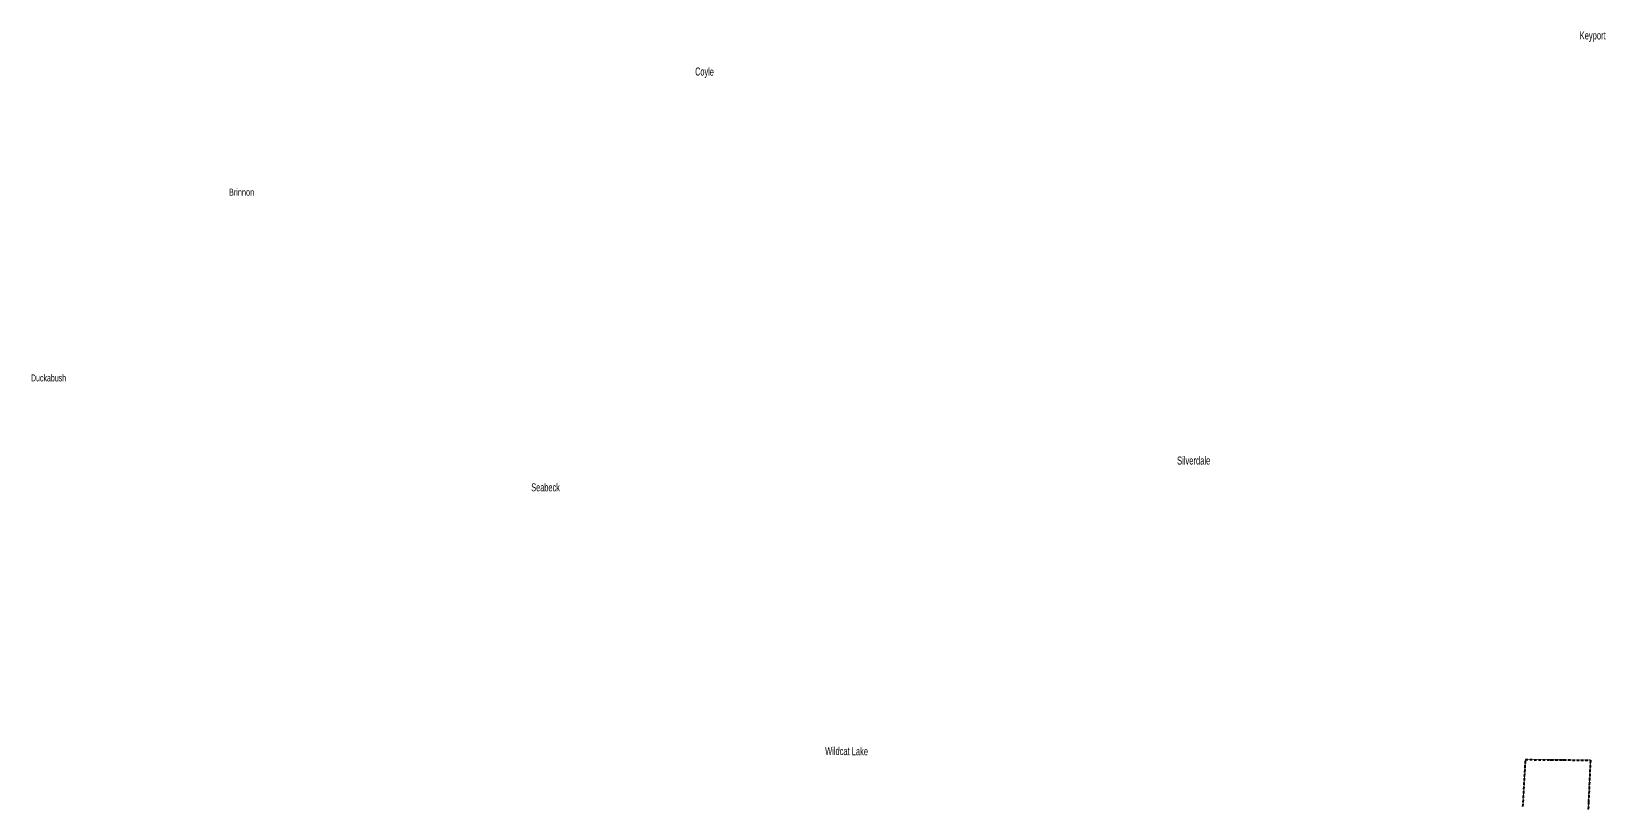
# Model space of a CAD drawing. Header units: feet. Extents: x -903180 to 1023491, y -707744 to 564635.
# Drawn here: x -479878 to -401292, y 40696 to 79291 of the extents above; entities that cross this region are included whole.
import ezdxf

# ---------------------------------------------------------------- set-up
doc = ezdxf.new("R2010")
doc.units = ezdxf.units.FT
doc.header["$LTSCALE"] = 80
doc.linetypes.add('SHORT_DASHED', pattern=[2.7, 1.5, -1.2])
doc.layers.add('13', color=7, linetype='SHORT_DASHED', lineweight=40)
doc.layers.add('58', color=7, linetype='Continuous', lineweight=13)
doc.layers.add('16', color=7, linetype='Continuous')

msp = doc.modelspace()

# ---------------------------------------------------------------- linework, layer by layer
at = {"layer": '13'}
msp.add_lwpolyline([(-405319.2, 40546.66), (-405188.56, 42896.65), (-403960.02, 42873.75), (-403940.02, 42873.38), (-403920.02, 42875.18), (-403323.37, 42882.05), (-403303.37, 42882.28), (-403283.37, 42880.44), (-401974.29, 42856.81), (-401951.29, 42856.4), (-401952.16, 42836.45), (-402042.21, 40768.05), (-402137.9, 38732.17)], dxfattribs=at)
at = {"layer": '58'}
msp.add_lwpolyline([(-402137.9, 38732.17), (-402042.21, 40768.05), (-401952.16, 42836.45), (-401951.29, 42856.4), (-401974.29, 42856.81), (-403283.37, 42880.44), (-403303.37, 42882.28), (-403323.37, 42882.05), (-403920.02, 42875.18), (-403940.02, 42873.38), (-403960.02, 42873.75), (-405188.56, 42896.65), (-405319.2, 40546.66)], dxfattribs=at)

# ---------------------------------------------------------------- texts
at = {"layer": '16'}
for s, height, width, p in [('Keyport', 400, 0.65, (-402487.18, 78890.61)), ('Brinnon', 350, 0.65, (-470001, 71081.14)), ('Duckabush', 350, 0.6, (-479900.77, 61796.27)), ('Silverdale', 400, 0.65, (-422610.23, 57641.52)), ('Seabeck', 400, 0.55, (-454893.68, 56301.86))]:
    msp.add_text(s, height=height, dxfattribs=dict(at, width=width)).set_placement(p)
for s, width, p in [('Coyle', 0.6, (-446703.29, 77088.71)), ('Wildcat Lake', 0.7, (-440206.54, 43128.02))]:
    msp.add_text(s, height=400, rotation=359.37, dxfattribs=dict(at, width=width)).set_placement(p)

doc.saveas('drawing.dxf')
